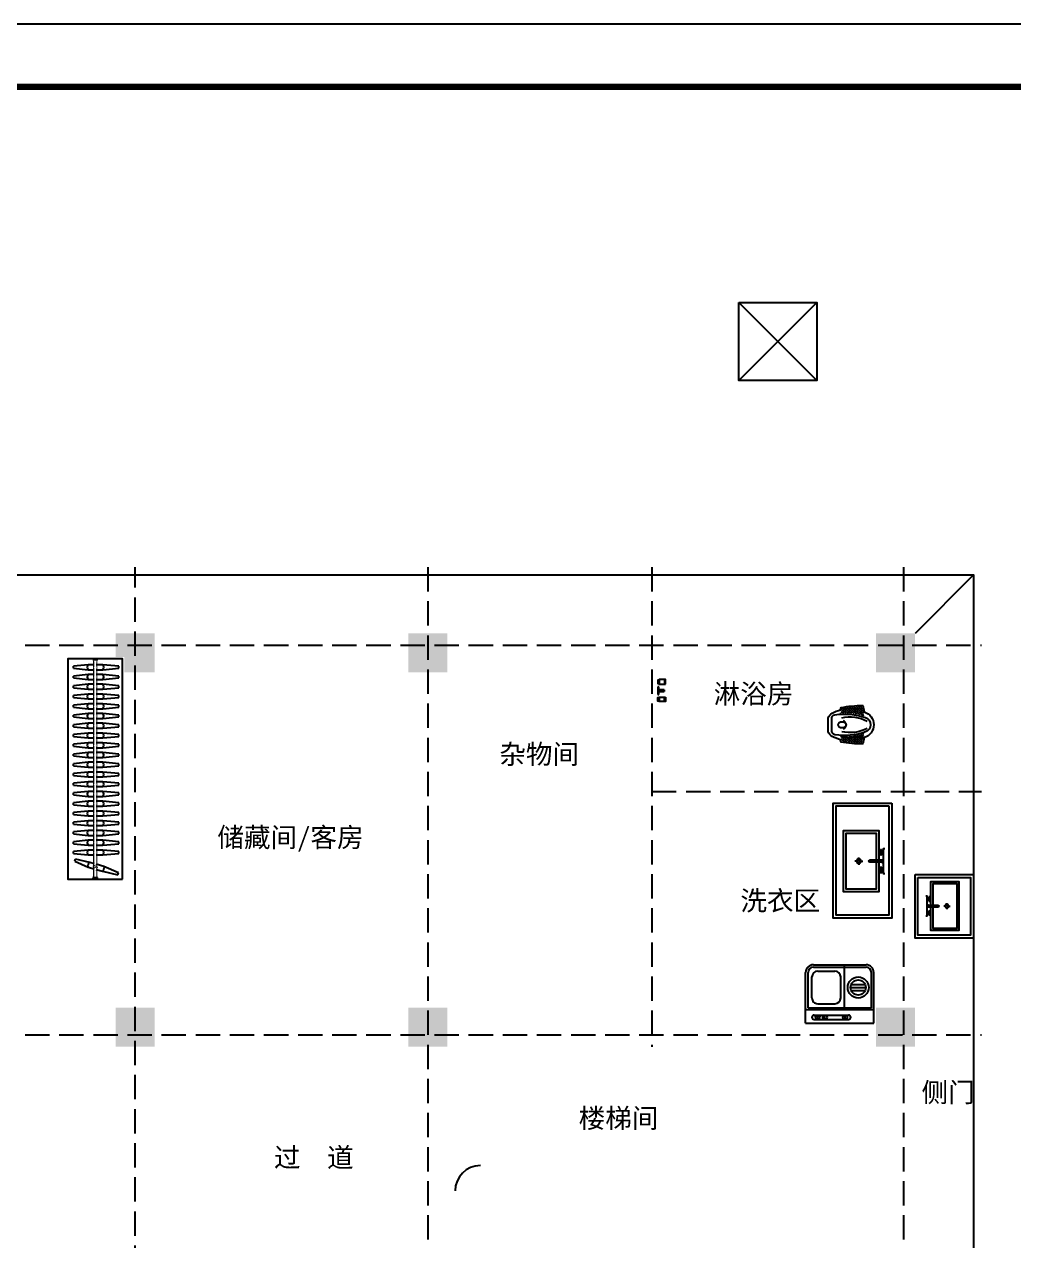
# Model space of a CAD drawing. Header units: millimetres. Extents: x -807114 to 146922, y -468455 to -61603.
# Drawn here: x -363151 to -353001, y -224198 to -211718 of the extents above; entities that cross this region are included whole.
import ezdxf

# ---------------------------------------------------------------- set-up
doc = ezdxf.new("R2010")
doc.units = ezdxf.units.MM
doc.header["$LTSCALE"] = 1000
doc.linetypes.add('DASH', pattern=[0.35, 0.25, -0.1])
for name, color, linetype in [('FF-FIXT', 31, 'Continuous'), ('FF-文本文字', 50, 'Continuous'), ('KL截面', 30, 'Continuous'), ('P-UN-FUR_i-固定家私', 45, 'Continuous'), ('PUB_TITLE', 4, 'Continuous'), ('建-轴', 1, 'Continuous')]:
    doc.layers.add(name, color=color, linetype=linetype)
doc.styles.add('D', font='simhei.ttf', dxfattribs={"width": 0.75, "height": 7})

# ---------------------------------------------------------------- blocks, each defined once
blk = doc.blocks.new('*U9583')
at = {"ltscale": 750}
blk.add_wipeout([(0, 0), (2300, 0), (2300, 600), (0, 600)], dxfattribs=at)
at = {"color": 8}
for p, q in [((205, 509), (225, 504)), ((283, 522), (268, 372)), ((283, 522), (303, 522)), ((318, 372), (303, 522)), ((383, 522), (368, 372)), ((383, 522), (403, 522)), ((418, 372), (403, 522)), ((483, 522), (468, 372)), ((483, 522), (503, 522)), ((518, 372), (503, 522)), ((583, 522), (568, 372)), ((583, 522), (603, 522)), ((618, 372), (603, 522)), ((683, 522), (668, 372)), ((683, 522), (703, 522)), ((718, 372), (703, 522)), ((783, 522), (768, 372)), ((783, 522), (803, 522)), ((818, 372), (803, 522)), ((883, 522), (868, 372)), ((883, 522), (903, 522)), ((918, 372), (903, 522)), ((983, 522), (968, 372)), ((983, 522), (1003, 522)), ((1018, 372), (1003, 522)), ((1083, 522), (1068, 372)), ((1083, 522), (1103, 522)), ((1118, 372), (1103, 522)), ((1183, 522), (1168, 372)), ((1183, 522), (1203, 522)), ((1218, 372), (1203, 522)), ((1283, 522), (1268, 372)), ((1283, 522), (1303, 522)), ((1318, 372), (1303, 522)), ((1383, 522), (1368, 372)), ((1383, 522), (1403, 522)), ((1418, 372), (1403, 522)), ((1483, 522), (1468, 372)), ((1483, 522), (1503, 522)), ((1518, 372), (1503, 522)), ((1583, 522), (1568, 372)), ((1583, 522), (1603, 522)), ((1618, 372), (1603, 522)), ((1683, 522), (1668, 372)), ((1683, 522), (1703, 522)), ((1718, 372), (1703, 522)), ((1783, 522), (1768, 372)), ((1783, 522), (1803, 522)), ((1818, 372), (1803, 522)), ((1883, 522), (1868, 372)), ((1883, 522), (1903, 522)), ((1918, 372), (1903, 522)), ((1983, 522), (1968, 372)), ((1983, 522), (2003, 522)), ((2018, 372), (2003, 522)), ((2083, 522), (2068, 372)), ((2083, 522), (2103, 522)), ((2118, 372), (2103, 522)), ((2183, 522), (2168, 372)), ((2183, 522), (2203, 522)), ((26, 325), (20, 325)), ((26, 325), (20, 325)), ((20, 275), (20, 325)), ((26, 275), (20, 275)), ((26, 275), (20, 275)), ((26, 275), (26, 325)), ((26, 275), (26, 325)), ((45, 286), (45, 314)), ((45, 286), (45, 314)), ((83, 61), (148, 213)), ((268, 222), (283, 58)), ((303, 58), (318, 222)), ((368, 222), (383, 58)), ((403, 58), (418, 222)), ((468, 222), (483, 58)), ((503, 58), (518, 222)), ((568, 222), (583, 58)), ((603, 58), (618, 222)), ((668, 222), (683, 58)), ((703, 58), (718, 222)), ((768, 222), (783, 58)), ((803, 58), (818, 222)), ((868, 222), (883, 58)), ((903, 58), (918, 222)), ((968, 222), (983, 58)), ((1003, 58), (1018, 222)), ((1068, 222), (1083, 58)), ((1103, 58), (1118, 222)), ((1168, 222), (1183, 58)), ((1203, 58), (1218, 222)), ((1268, 222), (1283, 58)), ((1303, 58), (1318, 222)), ((1368, 222), (1383, 58)), ((1403, 58), (1418, 222)), ((1468, 222), (1483, 58)), ((1503, 58), (1518, 222)), ((1568, 222), (1583, 58)), ((1603, 58), (1618, 222)), ((1668, 222), (1683, 58)), ((1703, 58), (1718, 222)), ((1768, 222), (1783, 58)), ((1803, 58), (1818, 222)), ((1868, 222), (1883, 58)), ((1903, 58), (1918, 222)), ((1968, 222), (1983, 58)), ((2003, 58), (2018, 222)), ((2068, 222), (2083, 58)), ((2103, 58), (2118, 222)), ((2168, 222), (2183, 58)), ((64, 67), (83, 61)), ((283, 58), (303, 58)), ((383, 58), (403, 58)), ((483, 58), (503, 58)), ((583, 58), (603, 58)), ((683, 58), (703, 58)), ((783, 58), (803, 58)), ((883, 58), (903, 58)), ((983, 58), (1003, 58)), ((1083, 58), (1103, 58)), ((1183, 58), (1203, 58)), ((1283, 58), (1303, 58)), ((1383, 58), (1403, 58)), ((1483, 58), (1503, 58)), ((1583, 58), (1603, 58)), ((1683, 58), (1703, 58)), ((1783, 58), (1803, 58)), ((1883, 58), (1903, 58)), ((1983, 58), (2003, 58)), ((2083, 58), (2103, 58)), ((2183, 58), (2203, 58))]:
    blk.add_line(p, q, dxfattribs=at)
at = {"color": 8, "ltscale": 750}
for points in [[(20, 20), (2280, 20), (2280, 580), (20, 580)], [(45, 310), (2255, 310), (2255, 290), (45, 290)]]:
    blk.add_lwpolyline(points, close=True, dxfattribs=at)
at = {"color": 250}
for centre, start, end in [((293, 346), 46.3972, 133.6028), ((393, 346), 46.3972, 133.6028), ((493, 346), 46.3972, 133.6028), ((593, 346), 46.3972, 133.6028), ((693, 346), 46.3972, 133.6028), ((793, 346), 46.3972, 133.6028), ((893, 346), 46.3972, 133.6028), ((993, 346), 46.3972, 133.6028), ((1093, 346), 46.3972, 133.6028), ((1193, 346), 46.3972, 133.6028), ((1293, 346), 46.3972, 133.6028), ((1393, 346), 46.3972, 133.6028), ((1493, 346), 46.3972, 133.6028), ((1593, 346), 46.3972, 133.6028), ((1693, 346), 46.3972, 133.6028), ((1793, 346), 46.3972, 133.6028), ((1893, 346), 46.3972, 133.6028), ((1993, 346), 46.3972, 133.6028), ((2093, 346), 46.3972, 133.6028), ((293, 249), 226.3972, 313.6028), ((393, 249), 226.3972, 313.6028), ((493, 249), 226.3972, 313.6028), ((593, 249), 226.3972, 313.6028), ((693, 249), 226.3972, 313.6028), ((793, 249), 226.3972, 313.6028), ((893, 249), 226.3972, 313.6028), ((993, 249), 226.3972, 313.6028), ((1093, 249), 226.3972, 313.6028), ((1193, 249), 226.3972, 313.6028), ((1293, 249), 226.3972, 313.6028), ((1393, 249), 226.3972, 313.6028), ((1493, 249), 226.3972, 313.6028), ((1593, 249), 226.3972, 313.6028), ((1693, 249), 226.3972, 313.6028), ((1793, 249), 226.3972, 313.6028), ((1893, 249), 226.3972, 313.6028), ((1993, 249), 226.3972, 313.6028), ((2093, 249), 226.3972, 313.6028)]:
    blk.add_arc(centre, 36.3, start, end, dxfattribs=at)
at = {"color": 8}
for centre, start, end in [((45, 336), 209.9156, 269.9473), ((45, 336), 209.9156, 269.9473), ((45, 264), 90.0527, 150.0844), ((45, 264), 90.0527, 150.0844)]:
    blk.add_arc(centre, 21.9, start, end, dxfattribs=at)
at = {"color": 8, "ltscale": 750}
blk.add_wipeout([(45, 310), (2255, 310), (2255, 290), (45, 290)], dxfattribs=at)
at = {"color": 8}
for p, q in [((268, 372), (268, 310)), ((268, 290), (268, 222)), ((318, 310), (318, 372)), ((318, 222), (318, 290)), ((368, 372), (368, 310)), ((368, 290), (368, 222)), ((418, 310), (418, 372)), ((418, 222), (418, 290)), ((468, 372), (468, 310)), ((468, 290), (468, 222)), ((518, 310), (518, 372)), ((518, 222), (518, 290)), ((568, 372), (568, 310)), ((568, 290), (568, 222)), ((618, 310), (618, 372)), ((618, 222), (618, 290)), ((668, 372), (668, 310)), ((668, 290), (668, 222)), ((718, 310), (718, 372)), ((718, 222), (718, 290)), ((768, 372), (768, 310)), ((768, 290), (768, 222)), ((818, 310), (818, 372)), ((818, 222), (818, 290)), ((868, 372), (868, 310)), ((868, 290), (868, 222)), ((918, 310), (918, 372)), ((918, 222), (918, 290)), ((968, 372), (968, 310)), ((968, 290), (968, 222)), ((1018, 310), (1018, 372)), ((1018, 222), (1018, 290)), ((1068, 372), (1068, 310)), ((1068, 290), (1068, 222)), ((1118, 310), (1118, 372)), ((1118, 222), (1118, 290)), ((1168, 372), (1168, 310)), ((1168, 290), (1168, 222)), ((1218, 310), (1218, 372)), ((1218, 222), (1218, 290)), ((1268, 372), (1268, 310)), ((1268, 290), (1268, 222)), ((1318, 310), (1318, 372)), ((1318, 222), (1318, 290)), ((1368, 372), (1368, 310)), ((1368, 290), (1368, 222)), ((1418, 310), (1418, 372)), ((1418, 222), (1418, 290)), ((1468, 372), (1468, 310)), ((1468, 290), (1468, 222)), ((1518, 310), (1518, 372)), ((1518, 222), (1518, 290)), ((1568, 372), (1568, 310)), ((1568, 290), (1568, 222)), ((1618, 310), (1618, 372)), ((1618, 222), (1618, 290)), ((1668, 372), (1668, 310)), ((1668, 290), (1668, 222)), ((1718, 310), (1718, 372)), ((1718, 222), (1718, 290)), ((1768, 372), (1768, 310)), ((1768, 290), (1768, 222)), ((1818, 310), (1818, 372)), ((1818, 222), (1818, 290)), ((1868, 372), (1868, 310)), ((1868, 290), (1868, 222)), ((1918, 310), (1918, 372)), ((1918, 222), (1918, 290)), ((1968, 372), (1968, 310)), ((1968, 290), (1968, 222)), ((2018, 310), (2018, 372)), ((2018, 222), (2018, 290)), ((2068, 372), (2068, 310)), ((2068, 290), (2068, 222)), ((2118, 310), (2118, 372)), ((2118, 222), (2118, 290)), ((2168, 372), (2168, 310)), ((2168, 290), (2168, 222))]:
    blk.add_line(p, q, dxfattribs=at)
at = {"color": 8, "ltscale": 750}
blk.add_lwpolyline([(148, 310), (149, 313), (150, 314), (150, 314), (150, 314), (151, 314), (151, 314), (152, 314), (152, 314), (152, 314), (153, 314), (153, 314), (153, 314), (153, 314), (154, 313), (154, 313), (154, 313), (154, 312), (154, 312), (154, 312), (154, 312), (144, 286), (144, 286), (144, 286), (143, 286), (143, 285), (143, 285), (143, 285), (143, 285), (143, 285), (143, 285), (142, 285), (142, 285), (142, 285), (142, 285), (141, 285), (141, 285), (141, 285), (141, 285), (141, 285), (140, 285), (140, 285), (140, 285), (140, 285), (140, 286), (140, 286), (140, 286), (140, 286), (140, 286), (140, 286), (139, 286), (139, 287), (139, 287), (139, 287), (139, 287), (139, 287), (139, 287), (139, 288), (139, 288), (139, 288)], close=True, dxfattribs=at)
at = {"color": 8}
blk.add_wipeout([(2255, 314), (2255, 286), (2257, 286), (2258, 285), (2260, 285), (2262, 284), (2264, 284), (2266, 283), (2267, 282), (2268, 281), (2270, 280), (2271, 279), (2272, 278), (2273, 277), (2274, 275), (2280, 275), (2280, 325), (2274, 325), (2273, 324), (2273, 323), (2273, 323), (2273, 322), (2272, 322), (2272, 322), (2272, 321), (2271, 321), (2271, 320), (2270, 320), (2270, 320), (2269, 319), (2269, 319), (2268, 318), (2267, 317), (2267, 317), (2266, 317), (2265, 316), (2265, 316), (2264, 315), (2262, 315), (2262, 315), (2261, 314), (2260, 314), (2259, 314), (2257, 314), (2256, 314), (2256, 314), (2255, 314), (2255, 286)], dxfattribs=at)
for p, q in [((2218, 372), (2203, 522)), ((2218, 310), (2218, 372)), ((2218, 222), (2218, 290)), ((2274, 325), (2280, 325)), ((2274, 325), (2280, 325)), ((2274, 325), (2274, 275)), ((2274, 275), (2280, 275)), ((2274, 275), (2280, 275)), ((2280, 275), (2280, 325)), ((2203, 58), (2218, 222))]:
    blk.add_line(p, q, dxfattribs=at)
at = {"color": 250}
for centre, start, end in [((2193, 346), 46.3972, 133.6028), ((2193, 249), 226.3972, 313.6028)]:
    blk.add_arc(centre, 36.3, start, end, dxfattribs=at)
at = {"color": 8, "ltscale": 750}
for points in [[(148, 310), (149, 313), (150, 314), (150, 314), (150, 314), (151, 314), (151, 314), (152, 314), (152, 314), (152, 314), (153, 314), (153, 314), (153, 314), (153, 314), (154, 313), (154, 313), (154, 313), (154, 312), (154, 312), (154, 312), (154, 312), (144, 286), (144, 286), (144, 286), (143, 286), (143, 285), (143, 285), (143, 285), (143, 285), (143, 285), (143, 285), (142, 285), (142, 285), (142, 285), (142, 285), (141, 285), (141, 285), (141, 285), (141, 285), (141, 285), (140, 285), (140, 285), (140, 285), (140, 285), (140, 286), (140, 286), (140, 286), (140, 286), (140, 286), (140, 286), (139, 286), (139, 287), (139, 287), (139, 287), (139, 287), (139, 287), (139, 287), (139, 288), (139, 288), (139, 288)], [(290, 310), (290, 313), (290, 314), (291, 314), (291, 315), (291, 315), (291, 315), (292, 315), (292, 315), (292, 315), (293, 315), (293, 315), (293, 315), (294, 315), (294, 315), (294, 315), (294, 315), (295, 314), (295, 314), (295, 314), (295, 313), (295, 286), (295, 286), (295, 286), (295, 285), (295, 285), (295, 285), (295, 285), (294, 285), (294, 285), (294, 285), (294, 284), (294, 284), (293, 284), (293, 284), (293, 284), (293, 284), (293, 284), (292, 284), (292, 284), (292, 284), (292, 284), (292, 284), (292, 284), (292, 284), (291, 284), (291, 284), (291, 284), (291, 285), (291, 285), (291, 285), (291, 285), (291, 285), (290, 285), (290, 285), (290, 285), (290, 286), (290, 286), (290, 286), (290, 286)], [(390, 310), (390, 313), (390, 314), (391, 314), (391, 315), (391, 315), (391, 315), (392, 315), (392, 315), (392, 315), (393, 315), (393, 315), (393, 315), (394, 315), (394, 315), (394, 315), (394, 315), (395, 314), (395, 314), (395, 314), (395, 313), (395, 286), (395, 286), (395, 286), (395, 285), (395, 285), (395, 285), (395, 285), (394, 285), (394, 285), (394, 285), (394, 284), (394, 284), (393, 284), (393, 284), (393, 284), (393, 284), (393, 284), (392, 284), (392, 284), (392, 284), (392, 284), (392, 284), (392, 284), (392, 284), (391, 284), (391, 284), (391, 284), (391, 285), (391, 285), (391, 285), (391, 285), (391, 285), (390, 285), (390, 285), (390, 285), (390, 286), (390, 286), (390, 286), (390, 286)], [(490, 310), (490, 313), (490, 314), (491, 314), (491, 315), (491, 315), (491, 315), (492, 315), (492, 315), (492, 315), (493, 315), (493, 315), (493, 315), (494, 315), (494, 315), (494, 315), (494, 315), (495, 314), (495, 314), (495, 314), (495, 313), (495, 286), (495, 286), (495, 286), (495, 285), (495, 285), (495, 285), (495, 285), (494, 285), (494, 285), (494, 285), (494, 284), (494, 284), (493, 284), (493, 284), (493, 284), (493, 284), (493, 284), (492, 284), (492, 284), (492, 284), (492, 284), (492, 284), (492, 284), (492, 284), (491, 284), (491, 284), (491, 284), (491, 285), (491, 285), (491, 285), (491, 285), (491, 285), (490, 285), (490, 285), (490, 285), (490, 286), (490, 286), (490, 286), (490, 286)], [(590, 310), (590, 313), (590, 314), (591, 314), (591, 315), (591, 315), (591, 315), (592, 315), (592, 315), (592, 315), (593, 315), (593, 315), (593, 315), (594, 315), (594, 315), (594, 315), (594, 315), (595, 314), (595, 314), (595, 314), (595, 313), (595, 286), (595, 286), (595, 286), (595, 285), (595, 285), (595, 285), (595, 285), (594, 285), (594, 285), (594, 285), (594, 284), (594, 284), (593, 284), (593, 284), (593, 284), (593, 284), (593, 284), (592, 284), (592, 284), (592, 284), (592, 284), (592, 284), (592, 284), (592, 284), (591, 284), (591, 284), (591, 284), (591, 285), (591, 285), (591, 285), (591, 285), (591, 285), (590, 285), (590, 285), (590, 285), (590, 286), (590, 286), (590, 286), (590, 286)], [(690, 310), (690, 313), (690, 314), (691, 314), (691, 315), (691, 315), (691, 315), (692, 315), (692, 315), (692, 315), (693, 315), (693, 315), (693, 315), (694, 315), (694, 315), (694, 315), (694, 315), (695, 314), (695, 314), (695, 314), (695, 313), (695, 286), (695, 286), (695, 286), (695, 285), (695, 285), (695, 285), (695, 285), (694, 285), (694, 285), (694, 285), (694, 284), (694, 284), (693, 284), (693, 284), (693, 284), (693, 284), (693, 284), (692, 284), (692, 284), (692, 284), (692, 284), (692, 284), (692, 284), (692, 284), (691, 284), (691, 284), (691, 284), (691, 285), (691, 285), (691, 285), (691, 285), (691, 285), (690, 285), (690, 285), (690, 285), (690, 286), (690, 286), (690, 286), (690, 286)], [(790, 310), (790, 313), (790, 314), (791, 314), (791, 315), (791, 315), (791, 315), (792, 315), (792, 315), (792, 315), (793, 315), (793, 315), (793, 315), (794, 315), (794, 315), (794, 315), (794, 315), (795, 314), (795, 314), (795, 314), (795, 313), (795, 286), (795, 286), (795, 286), (795, 285), (795, 285), (795, 285), (795, 285), (794, 285), (794, 285), (794, 285), (794, 284), (794, 284), (793, 284), (793, 284), (793, 284), (793, 284), (793, 284), (792, 284), (792, 284), (792, 284), (792, 284), (792, 284), (792, 284), (792, 284), (791, 284), (791, 284), (791, 284), (791, 285), (791, 285), (791, 285), (791, 285), (791, 285), (790, 285), (790, 285), (790, 285), (790, 286), (790, 286), (790, 286), (790, 286)], [(890, 310), (890, 313), (890, 314), (891, 314), (891, 315), (891, 315), (891, 315), (892, 315), (892, 315), (892, 315), (893, 315), (893, 315), (893, 315), (894, 315), (894, 315), (894, 315), (894, 315), (895, 314), (895, 314), (895, 314), (895, 313), (895, 286), (895, 286), (895, 286), (895, 285), (895, 285), (895, 285), (895, 285), (894, 285), (894, 285), (894, 285), (894, 284), (894, 284), (893, 284), (893, 284), (893, 284), (893, 284), (893, 284), (892, 284), (892, 284), (892, 284), (892, 284), (892, 284), (892, 284), (892, 284), (891, 284), (891, 284), (891, 284), (891, 285), (891, 285), (891, 285), (891, 285), (891, 285), (890, 285), (890, 285), (890, 285), (890, 286), (890, 286), (890, 286), (890, 286)], [(990, 310), (990, 313), (990, 314), (991, 314), (991, 315), (991, 315), (991, 315), (992, 315), (992, 315), (992, 315), (993, 315), (993, 315), (993, 315), (994, 315), (994, 315), (994, 315), (994, 315), (995, 314), (995, 314), (995, 314), (995, 313), (995, 286), (995, 286), (995, 286), (995, 285), (995, 285), (995, 285), (995, 285), (994, 285), (994, 285), (994, 285), (994, 284), (994, 284), (993, 284), (993, 284), (993, 284), (993, 284), (993, 284), (992, 284), (992, 284), (992, 284), (992, 284), (992, 284), (992, 284), (992, 284), (991, 284), (991, 284), (991, 284), (991, 285), (991, 285), (991, 285), (991, 285), (991, 285), (990, 285), (990, 285), (990, 285), (990, 286), (990, 286), (990, 286), (990, 286)], [(1090, 310), (1090, 313), (1090, 314), (1091, 314), (1091, 315), (1091, 315), (1091, 315), (1092, 315), (1092, 315), (1092, 315), (1093, 315), (1093, 315), (1093, 315), (1094, 315), (1094, 315), (1094, 315), (1094, 315), (1095, 314), (1095, 314), (1095, 314), (1095, 313), (1095, 286), (1095, 286), (1095, 286), (1095, 285), (1095, 285), (1095, 285), (1095, 285), (1094, 285), (1094, 285), (1094, 285), (1094, 284), (1094, 284), (1093, 284), (1093, 284), (1093, 284), (1093, 284), (1093, 284), (1092, 284), (1092, 284), (1092, 284), (1092, 284), (1092, 284), (1092, 284), (1092, 284), (1091, 284), (1091, 284), (1091, 284), (1091, 285), (1091, 285), (1091, 285), (1091, 285), (1091, 285), (1090, 285), (1090, 285), (1090, 285), (1090, 286), (1090, 286), (1090, 286), (1090, 286)], [(1190, 310), (1190, 313), (1190, 314), (1191, 314), (1191, 315), (1191, 315), (1191, 315), (1192, 315), (1192, 315), (1192, 315), (1193, 315), (1193, 315), (1193, 315), (1194, 315), (1194, 315), (1194, 315), (1194, 315), (1195, 314), (1195, 314), (1195, 314), (1195, 313), (1195, 286), (1195, 286), (1195, 286), (1195, 285), (1195, 285), (1195, 285), (1195, 285), (1194, 285), (1194, 285), (1194, 285), (1194, 284), (1194, 284), (1193, 284), (1193, 284), (1193, 284), (1193, 284), (1193, 284), (1192, 284), (1192, 284), (1192, 284), (1192, 284), (1192, 284), (1192, 284), (1192, 284), (1191, 284), (1191, 284), (1191, 284), (1191, 285), (1191, 285), (1191, 285), (1191, 285), (1191, 285), (1190, 285), (1190, 285), (1190, 285), (1190, 286), (1190, 286), (1190, 286), (1190, 286)], [(1290, 310), (1290, 313), (1290, 314), (1291, 314), (1291, 315), (1291, 315), (1291, 315), (1292, 315), (1292, 315), (1292, 315), (1293, 315), (1293, 315), (1293, 315), (1294, 315), (1294, 315), (1294, 315), (1294, 315), (1295, 314), (1295, 314), (1295, 314), (1295, 313), (1295, 286), (1295, 286), (1295, 286), (1295, 285), (1295, 285), (1295, 285), (1295, 285), (1294, 285), (1294, 285), (1294, 285), (1294, 284), (1294, 284), (1293, 284), (1293, 284), (1293, 284), (1293, 284), (1293, 284), (1292, 284), (1292, 284), (1292, 284), (1292, 284), (1292, 284), (1292, 284), (1292, 284), (1291, 284), (1291, 284), (1291, 284), (1291, 285), (1291, 285), (1291, 285), (1291, 285), (1291, 285), (1290, 285), (1290, 285), (1290, 285), (1290, 286), (1290, 286), (1290, 286), (1290, 286)], [(1390, 310), (1390, 313), (1390, 314), (1391, 314), (1391, 315), (1391, 315), (1391, 315), (1392, 315), (1392, 315), (1392, 315), (1393, 315), (1393, 315), (1393, 315), (1394, 315), (1394, 315), (1394, 315), (1394, 315), (1395, 314), (1395, 314), (1395, 314), (1395, 313), (1395, 286), (1395, 286), (1395, 286), (1395, 285), (1395, 285), (1395, 285), (1395, 285), (1394, 285), (1394, 285), (1394, 285), (1394, 284), (1394, 284), (1393, 284), (1393, 284), (1393, 284), (1393, 284), (1393, 284), (1392, 284), (1392, 284), (1392, 284), (1392, 284), (1392, 284), (1392, 284), (1392, 284), (1391, 284), (1391, 284), (1391, 284), (1391, 285), (1391, 285), (1391, 285), (1391, 285), (1391, 285), (1390, 285), (1390, 285), (1390, 285), (1390, 286), (1390, 286), (1390, 286), (1390, 286)], [(1490, 310), (1490, 313), (1490, 314), (1491, 314), (1491, 315), (1491, 315), (1491, 315), (1492, 315), (1492, 315), (1492, 315), (1493, 315), (1493, 315), (1493, 315), (1494, 315), (1494, 315), (1494, 315), (1494, 315), (1495, 314), (1495, 314), (1495, 314), (1495, 313), (1495, 286), (1495, 286), (1495, 286), (1495, 285), (1495, 285), (1495, 285), (1495, 285), (1494, 285), (1494, 285), (1494, 285), (1494, 284), (1494, 284), (1493, 284), (1493, 284), (1493, 284), (1493, 284), (1493, 284), (1492, 284), (1492, 284), (1492, 284), (1492, 284), (1492, 284), (1492, 284), (1492, 284), (1491, 284), (1491, 284), (1491, 284), (1491, 285), (1491, 285), (1491, 285), (1491, 285), (1491, 285), (1490, 285), (1490, 285), (1490, 285), (1490, 286), (1490, 286), (1490, 286), (1490, 286)], [(1590, 310), (1590, 313), (1590, 314), (1591, 314), (1591, 315), (1591, 315), (1591, 315), (1592, 315), (1592, 315), (1592, 315), (1593, 315), (1593, 315), (1593, 315), (1594, 315), (1594, 315), (1594, 315), (1594, 315), (1595, 314), (1595, 314), (1595, 314), (1595, 313), (1595, 286), (1595, 286), (1595, 286), (1595, 285), (1595, 285), (1595, 285), (1595, 285), (1594, 285), (1594, 285), (1594, 285), (1594, 284), (1594, 284), (1593, 284), (1593, 284), (1593, 284), (1593, 284), (1593, 284), (1592, 284), (1592, 284), (1592, 284), (1592, 284), (1592, 284), (1592, 284), (1592, 284), (1591, 284), (1591, 284), (1591, 284), (1591, 285), (1591, 285), (1591, 285), (1591, 285), (1591, 285), (1590, 285), (1590, 285), (1590, 285), (1590, 286), (1590, 286), (1590, 286), (1590, 286)], [(1690, 310), (1690, 313), (1690, 314), (1691, 314), (1691, 315), (1691, 315), (1691, 315), (1692, 315), (1692, 315), (1692, 315), (1693, 315), (1693, 315), (1693, 315), (1694, 315), (1694, 315), (1694, 315), (1694, 315), (1695, 314), (1695, 314), (1695, 314), (1695, 313), (1695, 286), (1695, 286), (1695, 286), (1695, 285), (1695, 285), (1695, 285), (1695, 285), (1694, 285), (1694, 285), (1694, 285), (1694, 284), (1694, 284), (1693, 284), (1693, 284), (1693, 284), (1693, 284), (1693, 284), (1692, 284), (1692, 284), (1692, 284), (1692, 284), (1692, 284), (1692, 284), (1692, 284), (1691, 284), (1691, 284), (1691, 284), (1691, 285), (1691, 285), (1691, 285), (1691, 285), (1691, 285), (1690, 285), (1690, 285), (1690, 285), (1690, 286), (1690, 286), (1690, 286), (1690, 286)], [(1790, 310), (1790, 313), (1790, 314), (1791, 314), (1791, 315), (1791, 315), (1791, 315), (1792, 315), (1792, 315), (1792, 315), (1793, 315), (1793, 315), (1793, 315), (1794, 315), (1794, 315), (1794, 315), (1794, 315), (1795, 314), (1795, 314), (1795, 314), (1795, 313), (1795, 286), (1795, 286), (1795, 286), (1795, 285), (1795, 285), (1795, 285), (1795, 285), (1794, 285), (1794, 285), (1794, 285), (1794, 284), (1794, 284), (1793, 284), (1793, 284), (1793, 284), (1793, 284), (1793, 284), (1792, 284), (1792, 284), (1792, 284), (1792, 284), (1792, 284), (1792, 284), (1792, 284), (1791, 284), (1791, 284), (1791, 284), (1791, 285), (1791, 285), (1791, 285), (1791, 285), (1791, 285), (1790, 285), (1790, 285), (1790, 285), (1790, 286), (1790, 286), (1790, 286), (1790, 286)], [(1890, 310), (1890, 313), (1890, 314), (1891, 314), (1891, 315), (1891, 315), (1891, 315), (1892, 315), (1892, 315), (1892, 315), (1893, 315), (1893, 315), (1893, 315), (1894, 315), (1894, 315), (1894, 315), (1894, 315), (1895, 314), (1895, 314), (1895, 314), (1895, 313), (1895, 286), (1895, 286), (1895, 286), (1895, 285), (1895, 285), (1895, 285), (1895, 285), (1894, 285), (1894, 285), (1894, 285), (1894, 284), (1894, 284), (1893, 284), (1893, 284), (1893, 284), (1893, 284), (1893, 284), (1892, 284), (1892, 284), (1892, 284), (1892, 284), (1892, 284), (1892, 284), (1892, 284), (1891, 284), (1891, 284), (1891, 284), (1891, 285), (1891, 285), (1891, 285), (1891, 285), (1891, 285), (1890, 285), (1890, 285), (1890, 285), (1890, 286), (1890, 286), (1890, 286), (1890, 286)], [(1990, 310), (1990, 313), (1990, 314), (1991, 314), (1991, 315), (1991, 315), (1991, 315), (1992, 315), (1992, 315), (1992, 315), (1993, 315), (1993, 315), (1993, 315), (1994, 315), (1994, 315), (1994, 315), (1994, 315), (1995, 314), (1995, 314), (1995, 314), (1995, 313), (1995, 286), (1995, 286), (1995, 286), (1995, 285), (1995, 285), (1995, 285), (1995, 285), (1994, 285), (1994, 285), (1994, 285), (1994, 284), (1994, 284), (1993, 284), (1993, 284), (1993, 284), (1993, 284), (1993, 284), (1992, 284), (1992, 284), (1992, 284), (1992, 284), (1992, 284), (1992, 284), (1992, 284), (1991, 284), (1991, 284), (1991, 284), (1991, 285), (1991, 285), (1991, 285), (1991, 285), (1991, 285), (1990, 285), (1990, 285), (1990, 285), (1990, 286), (1990, 286), (1990, 286), (1990, 286)], [(2090, 310), (2090, 313), (2090, 314), (2091, 314), (2091, 315), (2091, 315), (2091, 315), (2092, 315), (2092, 315), (2092, 315), (2093, 315), (2093, 315), (2093, 315), (2094, 315), (2094, 315), (2094, 315), (2094, 315), (2095, 314), (2095, 314), (2095, 314), (2095, 313), (2095, 286), (2095, 286), (2095, 286), (2095, 285), (2095, 285), (2095, 285), (2095, 285), (2094, 285), (2094, 285), (2094, 285), (2094, 284), (2094, 284), (2093, 284), (2093, 284), (2093, 284), (2093, 284), (2093, 284), (2092, 284), (2092, 284), (2092, 284), (2092, 284), (2092, 284), (2092, 284), (2092, 284), (2091, 284), (2091, 284), (2091, 284), (2091, 285), (2091, 285), (2091, 285), (2091, 285), (2091, 285), (2090, 285), (2090, 285), (2090, 285), (2090, 286), (2090, 286), (2090, 286), (2090, 286)]]:
    blk.add_wipeout(points, dxfattribs=at)
at = {"color": 8}
for p, q in [((205, 509), (142, 371)), ((190, 357), (225, 504)), ((118, 290), (100, 227)), ((142, 371), (124, 310)), ((148, 213), (171, 290)), ((176, 310), (190, 357)), ((100, 227), (64, 67))]:
    blk.add_line(p, q, dxfattribs=at)
at = {"color": 250}
for centre, start, end in [((159, 339), 29.9421, 117.1477), ((131, 245), 209.9421, 297.1477)]:
    blk.add_arc(centre, 36.3, start, end, dxfattribs=at)
at = {"color": 8, "ltscale": 750}
blk.add_wipeout([(2190, 310), (2190, 313), (2190, 314), (2191, 314), (2191, 315), (2191, 315), (2191, 315), (2192, 315), (2192, 315), (2192, 315), (2193, 315), (2193, 315), (2193, 315), (2194, 315), (2194, 315), (2194, 315), (2194, 315), (2195, 314), (2195, 314), (2195, 314), (2195, 313), (2195, 286), (2195, 286), (2195, 286), (2195, 285), (2195, 285), (2195, 285), (2195, 285), (2194, 285), (2194, 285), (2194, 285), (2194, 284), (2194, 284), (2193, 284), (2193, 284), (2193, 284), (2193, 284), (2193, 284), (2192, 284), (2192, 284), (2192, 284), (2192, 284), (2192, 284), (2192, 284), (2192, 284), (2191, 284), (2191, 284), (2191, 284), (2191, 285), (2191, 285), (2191, 285), (2191, 285), (2191, 285), (2190, 285), (2190, 285), (2190, 285), (2190, 286), (2190, 286), (2190, 286), (2190, 286)], dxfattribs=at)
blk = doc.blocks.new('做成ACAD TuKuai0352')
at = {"linetype": 'Continuous'}
for p, q in [((109, 108), (109, 648)), ((709, 728), (189, 728)), ((709, 28), (709, 728)), ((709, 28), (189, 28))]:
    blk.add_line(p, q, dxfattribs=at)
at = {"color": 35}
for p, q in [((134, 108), (134, 648)), ((549, 703), (189, 703)), ((549, 53), (549, 703)), ((569, 28), (569, 728)), ((569, 428), (109, 428)), ((549, 53), (189, 53))]:
    blk.add_line(p, q, dxfattribs=at)
at = {"color": 39}
for p, q in [((312, 497), (312, 639)), ((342, 490), (342, 645)), ((372, 497), (372, 639)), ((449, 388), (234, 388)), ((625, 115), (625, 470)), ((670, 433), (625, 433)), ((670, 115), (670, 470)), ((174, 153), (174, 328)), ((509, 153), (509, 328)), ((670, 226), (625, 226)), ((667, 152), (625, 152)), ((449, 93), (234, 93))]:
    blk.add_line(p, q, dxfattribs=at)
for centre, radius in [((342, 568), 108), ((342, 568), 77.5), ((647, 433), 22.2), ((647, 226), 22.2), ((646, 152), 21)]:
    blk.add_circle(centre, radius, dxfattribs=at)
at = {"linetype": 'Continuous'}
for centre, start, end in [((189, 648), 90, 180), ((189, 108), 180, 270)]:
    blk.add_arc(centre, 80, start, end, dxfattribs=at)
at = {"color": 35}
for centre, start, end in [((189, 648), 90, 180), ((189, 108), 180, 270)]:
    blk.add_arc(centre, 55, start, end, dxfattribs=at)
at = {"color": 39}
for centre, radius, start, end in [((234, 328), 60, 90, 180), ((449, 328), 60, 0, 90), ((647, 470), 22.2, 0, 180), ((234, 153), 60, 180, 270), ((449, 153), 60, 270, 0), ((647, 115), 22.2, 180, 0)]:
    blk.add_arc(centre, radius, start, end, dxfattribs=at)
blk = doc.blocks.new('A$C1C081837')
at = {"color": 35}
for p, q in [((-27, 115), (-27, 142)), ((-27, 142), (-17, 142)), ((-17, 115), (-17, 142)), ((-280, 10), (-320, 10)), ((-275, 15), (-275, 52)), ((-275, 5), (-275, -32)), ((-270, 10), (-230, 10)), ((-132, 20), (-152, 20)), ((-132, 22), (-146, 22)), ((-132, -3), (-132, 22)), ((-131, 21), (-132, 21)), ((0, 22), (-131, 22)), ((-131, -3), (-131, 22)), ((0, 20), (-131, 20)), ((0, 0), (-131, 0)), ((-27, 115), (-27, 78)), ((-17, 78), (-27, 78)), ((-17, 115), (1, 115)), ((-17, 105), (1, 105)), ((-17, 105), (-17, 78)), ((0, 35), (0, -15)), ((0, 35), (5, 35)), ((5, 35), (5, -15)), ((-132, 0), (-152, 0)), ((-132, -3), (-146, -3)), ((-131, -2), (-132, -2)), ((0, -3), (-131, -3)), ((-27, -95), (-27, -58)), ((-17, -58), (-27, -58)), ((-27, -95), (-27, -122)), ((-27, -122), (-17, -122)), ((-17, -85), (-17, -58)), ((-17, -85), (1, -85)), ((-17, -95), (1, -95)), ((-17, -95), (-17, -122)), ((0, -15), (5, -15))]:
    blk.add_line(p, q, dxfattribs=at)
blk.add_lwpolyline([(-47, 22), (-47, 360), (-447, 360), (-447, -340), (-47, -340), (-47, -3)])
for points in [[(-77, 22), (-77, 330), (-417, 330), (-417, -310), (-77, -310), (-77, -3)], [(24, -130), (5, -130), (5, 150), (24, 150)], [(5, 105), (5, 135), (1, 135), (1, 115)], [(5, 105), (5, 105), (5, 85), (1, 85), (1, 115)], [(5, -85), (5, -85), (5, -65), (1, -65), (1, -95)], [(5, -85), (5, -115), (1, -115), (1, -95)]]:
    blk.add_lwpolyline(points, dxfattribs=at)
at = {"color": 35, "const_width": 0.84}
blk.add_lwpolyline([(-275, 10, 1), (-274, 10, 1)], format="xyb", close=True, dxfattribs=at)
at = {"color": 35}
blk.add_circle((-275, 10), 25.2, dxfattribs=at)
blk.add_arc((-146, 10), 12.5, 90.0022, 270.0022, dxfattribs=at)
blk = doc.blocks.new('做成ACAD TuKuai0197')
at = {"linetype": 'Continuous'}
for p, q in [((0, -40), (0, 40)), ((0, 40), (12, 40)), ((12, 40), (12, -40)), ((12, 8), (66, 8)), ((12, -8), (12, 8)), ((66, -8), (66, 8)), ((66, 8), (66, -8)), ((69, 113), (69, 66)), ((12, -40), (0, -40)), ((66, -8), (12, -8)), ((69, -113), (69, -66))]:
    blk.add_line(p, q, dxfattribs=at)
for points in [[(16, 108), (0, 108), (0, 72), (16, 72)], [(80, 66), (80, 113), (16, 113), (16, 66)], [(16, -108), (0, -108), (0, -72), (16, -72)], [(80, -66), (80, -113), (16, -113), (16, -66)]]:
    blk.add_lwpolyline(points, close=True, dxfattribs=at)
blk = doc.blocks.new('做成ACAD TuKuai0155')
h = blk.add_hatch()
h.set_pattern_fill('ANGLE', color=39, scale=2.5, angle=135, style=0)
h.set_pattern_definition([(225, (-14808.335, 17084.465), (-12.347852, 12.347852), [12.7, -4.7625]), (135, (-14808.335, 17084.465), (12.347852, 12.347852), [12.7, -4.7625])])
h.paths.add_polyline_path([(125, 119), (142, 168, -0.045709), (345, 187), (359, 122), (367, 89, 0.092905)])
h = blk.add_hatch()
h.set_pattern_fill('ANGLE', color=39, scale=2.5, angle=135, style=0)
h.set_pattern_definition([(135, (-14808.335, -17084.465), (-12.347852, -12.347852), [12.7, -4.7625]), (225, (-14808.335, -17084.465), (12.347852, -12.347852), [12.7, -4.7625])])
h.paths.add_polyline_path([(125, -119), (142, -168, 0.045709), (345, -187), (359, -122), (367, -89, -0.092905)])
at = {"linetype": 'Continuous'}
blk.add_lwpolyline([(0, -72), (0, 72, -0.163007), (39, 119, -0.073896), (126, 153), (134, 177, -0.048782), (353, 197), (368, 131, -0.751887), (368, -131), (353, -197, -0.048782), (134, -177), (126, -153, -0.073896), (39, -119, -0.163007), (0, -72, -1.459618)], format="xyb", dxfattribs=at)
at = {"color": 35, "linetype": 'ByBlock'}
blk.add_lwpolyline([(35, -61), (35, 61, -0.345863), (68, 103, -0.122363), (381, 74, -0.728701), (381, -74, -0.122363), (68, -103, -0.345863), (35, -61, -792228335927.83667)], format="xyb", dxfattribs=at)
at = {"color": 39}
blk.add_arc((141, 0), 41.8, 286.4129, 73.5871, dxfattribs=at)
blk.add_ellipse((142, -1), major_axis=(-40.5, -0.2), ratio=0.795977, dxfattribs=at)
at = {"color": 39, "extrusion": (0, 0, -1)}
for centre, major_axis, start_param, end_param in [((224, -295), (266, 266), -1.017215, -0.296453), ((224, 295), (-266, 266), 3.438045, 4.158807)]:
    blk.add_ellipse(centre, major_axis=major_axis, ratio=1, start_param=start_param, end_param=end_param, dxfattribs=at)

msp = doc.modelspace()

# ---------------------------------------------------------------- hatches: boundary and pattern name
h = msp.add_hatch(color=251)
h.dxf.hatch_style = 1
h.paths.add_polyline_path([(-362212.8, -218367.7), (-361812.8, -218367.7), (-361812.8, -217967.7), (-362212.8, -217967.7)])
h = msp.add_hatch(color=251)
h.dxf.hatch_style = 1
h.paths.add_polyline_path([(-359212.8, -218367.7), (-358812.8, -218367.7), (-358812.8, -217967.7), (-359212.8, -217967.7)])
h = msp.add_hatch(color=251)
h.dxf.hatch_style = 1
h.paths.add_polyline_path([(-354412.8, -218367.7), (-354012.8, -218367.7), (-354012.8, -217967.7), (-354412.8, -217967.7)])
h = msp.add_hatch(color=251)
h.dxf.hatch_style = 1
h.paths.add_polyline_path([(-362212.8, -221807.7), (-362212.8, -222207.7), (-361812.8, -222207.7), (-361812.8, -221807.7)])
h = msp.add_hatch(color=251)
h.dxf.hatch_style = 1
h.paths.add_polyline_path([(-359212.8, -221807.7), (-359212.8, -222207.7), (-358812.8, -222207.7), (-358812.8, -221807.7)])
h = msp.add_hatch(color=251)
h.dxf.hatch_style = 1
h.paths.add_polyline_path([(-354412.8, -221807.7), (-354012.8, -221807.7), (-354012.8, -222207.7), (-354412.8, -222207.7)])

# ---------------------------------------------------------------- linework, layer by layer
at = {"color": 251}
for p, q in [((-355022, -214573.5), (-355821.5, -215373)), ((-355821.5, -214573.5), (-355022, -215373))]:
    msp.add_line(p, q, dxfattribs=at)
at = {"color": 2}
msp.add_line((-353412.8, -217367.7), (-354012.8, -217967.7), dxfattribs=at)
msp.add_arc((-358472.8, -223687.7), 260, 90, 180)
at = {"layer": 'FF-FIXT', "ltscale": 3}
for points in [[(-354252.8, -219707.7), (-354252.8, -220887.7), (-354853.2, -220887.7), (-354853.2, -219707.7)], [(-354012.8, -220442.6), (-353413.3, -220442.6), (-353413.3, -221092.6), (-354012.8, -221092.6)]]:
    msp.add_lwpolyline(points, close=True, dxfattribs=at)
at = {"layer": 'FF-FIXT', "color": 251, "ltscale": 3}
for points in [[(-354282.8, -219737.7), (-354282.8, -220857.7), (-354823.2, -220857.7), (-354823.2, -219737.7)], [(-353982.8, -220472.6), (-353443.3, -220472.6), (-353443.3, -221062.6), (-353982.8, -221062.6)]]:
    msp.add_lwpolyline(points, close=True, dxfattribs=at)
at = {"layer": 'FF-文本文字'}
msp.add_lwpolyline([(-355821.5, -214573.5), (-355022, -214573.5), (-355022, -215373), (-355821.5, -215373)], close=True, dxfattribs=at)
at = {"layer": 'PUB_TITLE'}
for points in [[(-378126, -238672.2), (-340004.6, -238672.2), (-340004.6, -211717.7), (-378126, -211717.7)], [(-376719.6, -238030.5), (-340646.3, -238030.5), (-340646.3, -212359.5), (-376719.6, -212359.5)]]:
    msp.add_lwpolyline(points, close=True, dxfattribs=at)
at = {"layer": 'PUB_TITLE', "const_width": 64.2}
msp.add_lwpolyline([(-376719.6, -238030.5), (-340646.3, -238030.5), (-340646.3, -212359.5), (-376719.6, -212359.5)], close=True, dxfattribs=at)
at = {"layer": '建-轴', "linetype": 'DASH'}
for p, q in [((-362012.8, -231847.7), (-362012.8, -217287.7)), ((-359012.8, -217287.7), (-359012.8, -231847.7)), ((-356712.8, -217287.7), (-356712.8, -222207.7)), ((-354132.8, -217287.7), (-354132.8, -231847.7)), ((-367692.8, -218087.7), (-353332.8, -218087.7)), ((-356712.8, -219587.7), (-353332.8, -219587.7)), ((-367692.8, -222087.7), (-353332.8, -222087.7))]:
    msp.add_line(p, q, dxfattribs=at)

# ---------------------------------------------------------------- block references
at = {"layer": 'FF-FIXT', "ltscale": 3, "xscale": -1, "rotation": 180}
msp.add_blockref('做成ACAD TuKuai0197', (-356652.8, -218554.6), dxfattribs=at)
at = {"layer": 'FF-FIXT', "ltscale": 3}
msp.add_blockref('做成ACAD TuKuai0155', (-354903.4, -218904.6), dxfattribs=at)
at = {"layer": 'FF-FIXT', "ltscale": 3, "xscale": -0.9, "yscale": 0.9, "zscale": 0.9, "rotation": 179.9999999999998}
msp.add_blockref('A$C1C081837', (-354343.3, -220295.6), dxfattribs=at)
at = {"layer": 'FF-FIXT', "ltscale": 3, "xscale": -0.7200000000000001, "yscale": 0.7200000000000001, "zscale": 0.7200000000000001}
msp.add_blockref('A$C1C081837', (-353884.1, -220772), dxfattribs=at)
at = {"layer": 'FF-FIXT', "linetype": 'Continuous', "ltscale": 1000, "rotation": 270.0000000000001}
msp.add_blockref('做成ACAD TuKuai0352', (-355164.1, -221258.5), dxfattribs=at)

# ---------------------------------------------------------------- texts
at = {"layer": 'KL截面', "linetype": 'ByBlock', "style": 'D'}
for s, p in [('淋浴房', (-356079.5, -218686.7)), ('杂物间', (-358278.3, -219306.2)), ('储藏间/客房', (-361171.1, -220159.6)), ('洗衣区', (-355805, -220809.5)), ('侧门', (-353946.6, -222776.5)), ('楼梯间', (-357464.1, -223041.4)), ('过  道', (-360590.6, -223445))]:
    msp.add_text(s, height=200, dxfattribs=at).set_placement(p)

# ---------------------------------------------------------------- next in the draw order: block references
at = {"layer": 'P-UN-FUR_i-固定家私', "ltscale": 750, "extrusion": (0, 0, -1), "xscale": -1, "zscale": -1, "rotation": 270}
msp.add_blockref('*U9583', (362123.9, -220507.7), dxfattribs=at)

# ---------------------------------------------------------------- next in the draw order: linework, layer by layer
at = {"color": 2}
msp.add_lwpolyline([(-367612.8, -217367.7), (-353412.8, -217367.7), (-353412.8, -231567.7), (-367612.8, -231567.7)], close=True, dxfattribs=at)

doc.saveas('drawing.dxf')
